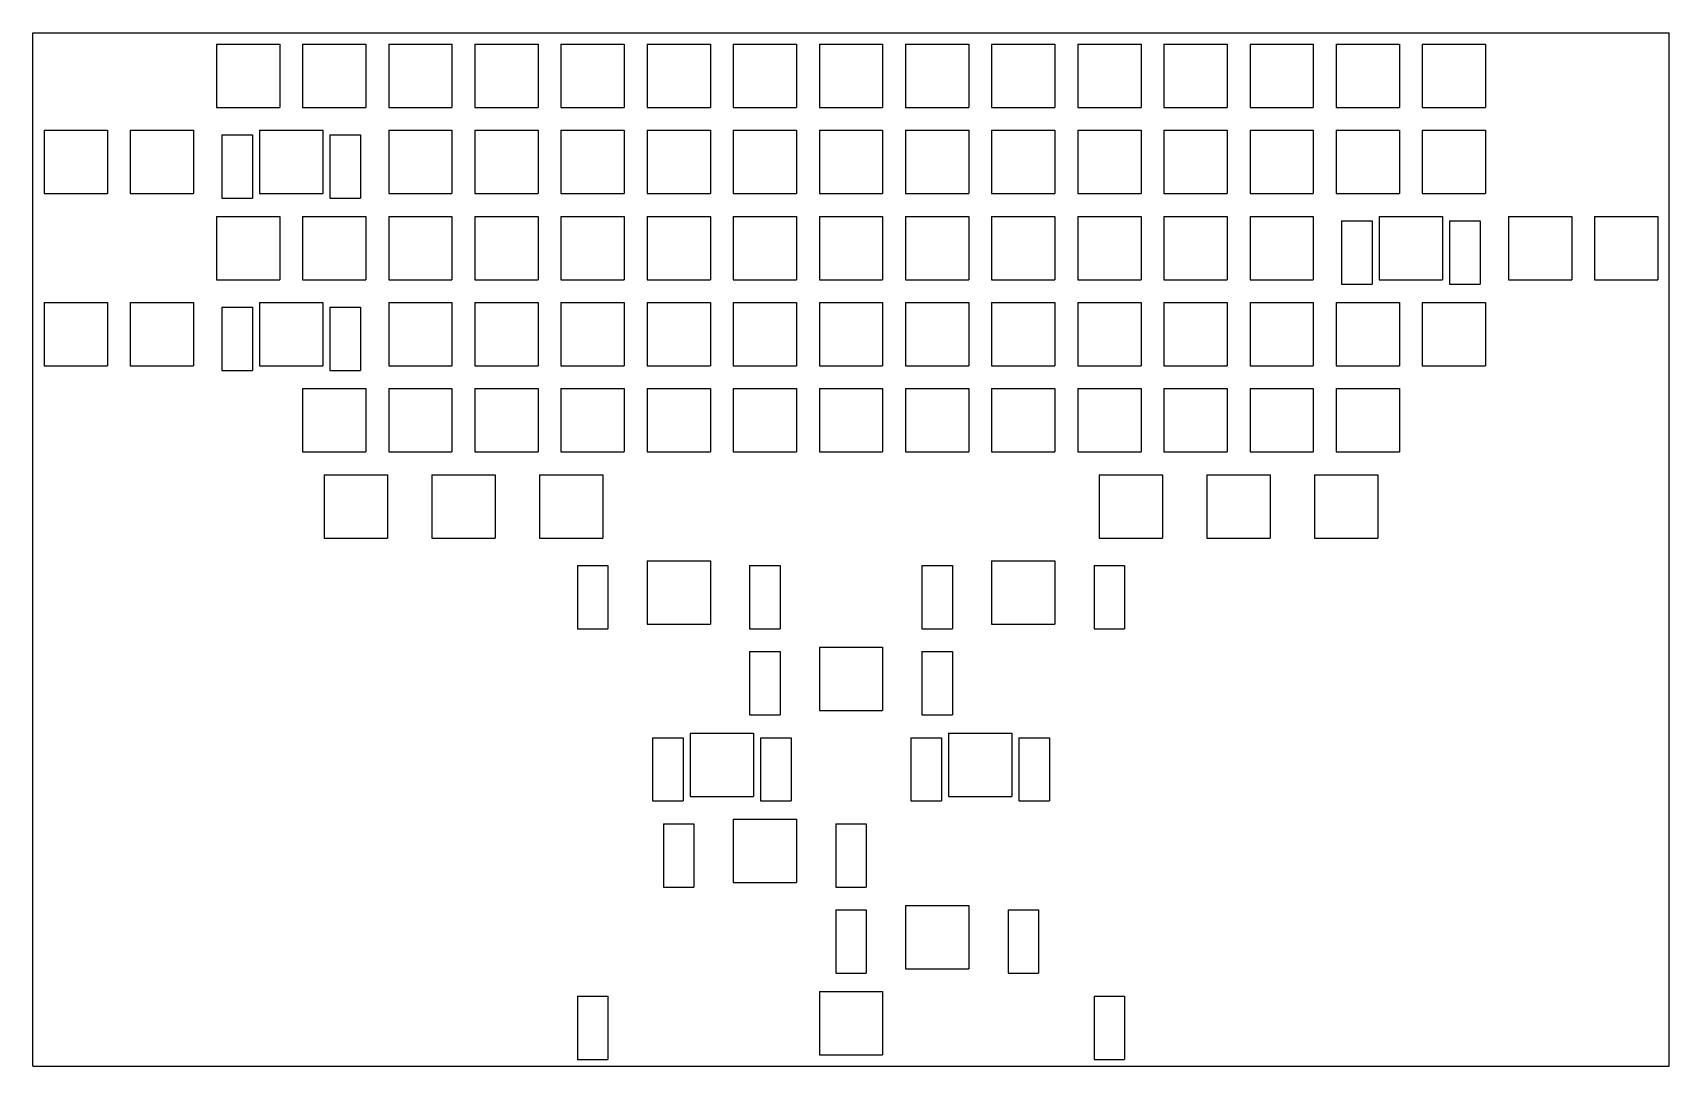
# Model space of a CAD drawing. Header units: millimetres. Extents: x 14 to 376, y -229 to 0.
import ezdxf

# ---------------------------------------------------------------- set-up
doc = ezdxf.new("R2010")
doc.units = ezdxf.units.MM

msp = doc.modelspace()

# ---------------------------------------------------------------- linework, layer by layer
for p, q in [((14.2875, 0), (376.2375, 0)), ((14.2875, -228.6), (14.2875, 0)), ((376.2375, -228.6), (376.2375, 0)), ((54.9125, -2.525), (68.9125, -2.525)), ((54.9125, -2.525), (54.9125, -16.525)), ((68.9125, -2.525), (68.9125, -16.525)), ((73.9625, -2.525), (87.9625, -2.525)), ((73.9625, -2.525), (73.9625, -16.525)), ((87.9625, -2.525), (87.9625, -16.525)), ((93.0125, -2.525), (107.0125, -2.525)), ((93.0125, -2.525), (93.0125, -16.525)), ((107.0125, -2.525), (107.0125, -16.525)), ((112.0625, -2.525), (126.0625, -2.525)), ((112.0625, -2.525), (112.0625, -16.525)), ((126.0625, -2.525), (126.0625, -16.525)), ((131.1125, -2.525), (145.1125, -2.525)), ((131.1125, -2.525), (131.1125, -16.525)), ((145.1125, -2.525), (145.1125, -16.525)), ((150.1625, -2.525), (164.1625, -2.525)), ((150.1625, -2.525), (150.1625, -16.525)), ((164.1625, -2.525), (164.1625, -16.525)), ((169.2125, -2.525), (183.2125, -2.525)), ((169.2125, -2.525), (169.2125, -16.525)), ((183.2125, -2.525), (183.2125, -16.525)), ((188.2625, -2.525), (202.2625, -2.525)), ((188.2625, -2.525), (188.2625, -16.525)), ((202.2625, -2.525), (202.2625, -16.525)), ((207.3125, -2.525), (221.3125, -2.525)), ((207.3125, -2.525), (207.3125, -16.525)), ((221.3125, -2.525), (221.3125, -16.525)), ((226.3625, -2.525), (240.3625, -2.525)), ((226.3625, -2.525), (226.3625, -16.525)), ((240.3625, -2.525), (240.3625, -16.525)), ((245.4125, -2.525), (259.4125, -2.525)), ((245.4125, -2.525), (245.4125, -16.525)), ((259.4125, -2.525), (259.4125, -16.525)), ((264.4625, -2.525), (278.4625, -2.525)), ((264.4625, -2.525), (264.4625, -16.525)), ((278.4625, -2.525), (278.4625, -16.525)), ((283.5125, -2.525), (297.5125, -2.525)), ((283.5125, -2.525), (283.5125, -16.525)), ((297.5125, -2.525), (297.5125, -16.525)), ((302.5625, -2.525), (316.5625, -2.525)), ((302.5625, -2.525), (302.5625, -16.525)), ((316.5625, -2.525), (316.5625, -16.525)), ((321.6125, -2.525), (335.6125, -2.525)), ((321.6125, -2.525), (321.6125, -16.525)), ((335.6125, -2.525), (335.6125, -16.525)), ((54.9125, -16.525), (68.9125, -16.525)), ((73.9625, -16.525), (87.9625, -16.525)), ((93.0125, -16.525), (107.0125, -16.525)), ((112.0625, -16.525), (126.0625, -16.525)), ((131.1125, -16.525), (145.1125, -16.525)), ((150.1625, -16.525), (164.1625, -16.525)), ((169.2125, -16.525), (183.2125, -16.525)), ((188.2625, -16.525), (202.2625, -16.525)), ((207.3125, -16.525), (221.3125, -16.525)), ((226.3625, -16.525), (240.3625, -16.525)), ((245.4125, -16.525), (259.4125, -16.525)), ((264.4625, -16.525), (278.4625, -16.525)), ((283.5125, -16.525), (297.5125, -16.525)), ((302.5625, -16.525), (316.5625, -16.525)), ((321.6125, -16.525), (335.6125, -16.525)), ((16.8125, -21.575), (30.8125, -21.575)), ((16.8125, -21.575), (16.8125, -35.575)), ((30.8125, -21.575), (30.8125, -35.575)), ((35.8625, -21.575), (49.8625, -21.575)), ((35.8625, -21.575), (35.8625, -35.575)), ((49.8625, -21.575), (49.8625, -35.575)), ((64.4375, -21.575), (78.4375, -21.575)), ((64.4375, -21.575), (64.4375, -35.575)), ((78.4375, -21.575), (78.4375, -35.575)), ((93.0125, -21.575), (107.0125, -21.575)), ((93.0125, -21.575), (93.0125, -35.575)), ((107.0125, -21.575), (107.0125, -35.575)), ((112.0625, -21.575), (126.0625, -21.575)), ((112.0625, -21.575), (112.0625, -35.575)), ((126.0625, -21.575), (126.0625, -35.575)), ((131.1125, -21.575), (145.1125, -21.575)), ((131.1125, -21.575), (131.1125, -35.575)), ((145.1125, -21.575), (145.1125, -35.575)), ((150.1625, -21.575), (164.1625, -21.575)), ((150.1625, -21.575), (150.1625, -35.575)), ((164.1625, -21.575), (164.1625, -35.575)), ((169.2125, -21.575), (183.2125, -21.575)), ((169.2125, -21.575), (169.2125, -35.575)), ((183.2125, -21.575), (183.2125, -35.575)), ((188.2625, -21.575), (202.2625, -21.575)), ((188.2625, -21.575), (188.2625, -35.575)), ((202.2625, -21.575), (202.2625, -35.575)), ((207.3125, -21.575), (221.3125, -21.575)), ((207.3125, -21.575), (207.3125, -35.575)), ((221.3125, -21.575), (221.3125, -35.575)), ((226.3625, -21.575), (240.3625, -21.575)), ((226.3625, -21.575), (226.3625, -35.575)), ((240.3625, -21.575), (240.3625, -35.575)), ((245.4125, -21.575), (259.4125, -21.575)), ((245.4125, -21.575), (245.4125, -35.575)), ((259.4125, -21.575), (259.4125, -35.575)), ((264.4625, -21.575), (278.4625, -21.575)), ((264.4625, -21.575), (264.4625, -35.575)), ((278.4625, -21.575), (278.4625, -35.575)), ((283.5125, -21.575), (297.5125, -21.575)), ((283.5125, -21.575), (283.5125, -35.575)), ((297.5125, -21.575), (297.5125, -35.575)), ((302.5625, -21.575), (316.5625, -21.575)), ((302.5625, -21.575), (302.5625, -35.575)), ((316.5625, -21.575), (316.5625, -35.575)), ((321.6125, -21.575), (335.6125, -21.575)), ((321.6125, -21.575), (321.6125, -35.575)), ((335.6125, -21.575), (335.6125, -35.575)), ((56.1245, -22.575), (62.8745, -22.575)), ((56.1245, -22.575), (56.1245, -36.575)), ((62.8745, -22.575), (62.8745, -36.575)), ((80.0005, -22.575), (86.7505, -22.575)), ((80.0005, -22.575), (80.0005, -36.575)), ((86.7505, -22.575), (86.7505, -36.575)), ((16.8125, -35.575), (30.8125, -35.575)), ((35.8625, -35.575), (49.8625, -35.575)), ((64.4375, -35.575), (78.4375, -35.575)), ((93.0125, -35.575), (107.0125, -35.575)), ((112.0625, -35.575), (126.0625, -35.575)), ((131.1125, -35.575), (145.1125, -35.575)), ((150.1625, -35.575), (164.1625, -35.575)), ((169.2125, -35.575), (183.2125, -35.575)), ((188.2625, -35.575), (202.2625, -35.575)), ((207.3125, -35.575), (221.3125, -35.575)), ((226.3625, -35.575), (240.3625, -35.575)), ((245.4125, -35.575), (259.4125, -35.575)), ((264.4625, -35.575), (278.4625, -35.575)), ((283.5125, -35.575), (297.5125, -35.575)), ((302.5625, -35.575), (316.5625, -35.575)), ((321.6125, -35.575), (335.6125, -35.575)), ((56.1245, -36.575), (62.8745, -36.575)), ((80.0005, -36.575), (86.7505, -36.575)), ((54.9125, -40.625), (68.9125, -40.625)), ((54.9125, -40.625), (54.9125, -54.625)), ((68.9125, -40.625), (68.9125, -54.625)), ((73.9625, -40.625), (87.9625, -40.625)), ((73.9625, -40.625), (73.9625, -54.625)), ((87.9625, -40.625), (87.9625, -54.625)), ((93.0125, -40.625), (107.0125, -40.625)), ((93.0125, -40.625), (93.0125, -54.625)), ((107.0125, -40.625), (107.0125, -54.625)), ((112.0625, -40.625), (126.0625, -40.625)), ((112.0625, -40.625), (112.0625, -54.625)), ((126.0625, -40.625), (126.0625, -54.625)), ((131.1125, -40.625), (145.1125, -40.625)), ((131.1125, -40.625), (131.1125, -54.625)), ((145.1125, -40.625), (145.1125, -54.625)), ((150.1625, -40.625), (164.1625, -40.625)), ((150.1625, -40.625), (150.1625, -54.625)), ((164.1625, -40.625), (164.1625, -54.625)), ((169.2125, -40.625), (183.2125, -40.625)), ((169.2125, -40.625), (169.2125, -54.625)), ((183.2125, -40.625), (183.2125, -54.625)), ((188.2625, -40.625), (202.2625, -40.625)), ((188.2625, -40.625), (188.2625, -54.625)), ((202.2625, -40.625), (202.2625, -54.625)), ((207.3125, -40.625), (221.3125, -40.625)), ((207.3125, -40.625), (207.3125, -54.625)), ((221.3125, -40.625), (221.3125, -54.625)), ((226.3625, -40.625), (240.3625, -40.625)), ((226.3625, -40.625), (226.3625, -54.625)), ((240.3625, -40.625), (240.3625, -54.625)), ((245.4125, -40.625), (259.4125, -40.625)), ((245.4125, -40.625), (245.4125, -54.625)), ((259.4125, -40.625), (259.4125, -54.625)), ((264.4625, -40.625), (278.4625, -40.625)), ((264.4625, -40.625), (264.4625, -54.625)), ((278.4625, -40.625), (278.4625, -54.625)), ((283.5125, -40.625), (297.5125, -40.625)), ((283.5125, -40.625), (283.5125, -54.625)), ((297.5125, -40.625), (297.5125, -54.625)), ((303.7745, -41.625), (310.5245, -41.625)), ((303.7745, -41.625), (303.7745, -55.625)), ((310.5245, -41.625), (310.5245, -55.625)), ((312.0875, -40.625), (326.0875, -40.625)), ((312.0875, -40.625), (312.0875, -54.625)), ((326.0875, -40.625), (326.0875, -54.625)), ((327.6505, -41.625), (334.4005, -41.625)), ((327.6505, -41.625), (327.6505, -55.625)), ((334.4005, -41.625), (334.4005, -55.625)), ((340.6625, -40.625), (354.6625, -40.625)), ((340.6625, -40.625), (340.6625, -54.625)), ((354.6625, -40.625), (354.6625, -54.625)), ((359.7125, -40.625), (373.7125, -40.625)), ((359.7125, -40.625), (359.7125, -54.625)), ((373.7125, -40.625), (373.7125, -54.625)), ((54.9125, -54.625), (68.9125, -54.625)), ((73.9625, -54.625), (87.9625, -54.625)), ((93.0125, -54.625), (107.0125, -54.625)), ((112.0625, -54.625), (126.0625, -54.625)), ((131.1125, -54.625), (145.1125, -54.625)), ((150.1625, -54.625), (164.1625, -54.625)), ((169.2125, -54.625), (183.2125, -54.625)), ((188.2625, -54.625), (202.2625, -54.625)), ((207.3125, -54.625), (221.3125, -54.625)), ((226.3625, -54.625), (240.3625, -54.625)), ((245.4125, -54.625), (259.4125, -54.625)), ((264.4625, -54.625), (278.4625, -54.625)), ((283.5125, -54.625), (297.5125, -54.625)), ((303.7745, -55.625), (310.5245, -55.625)), ((312.0875, -54.625), (326.0875, -54.625)), ((327.6505, -55.625), (334.4005, -55.625)), ((340.6625, -54.625), (354.6625, -54.625)), ((359.7125, -54.625), (373.7125, -54.625)), ((16.8125, -59.675), (30.8125, -59.675)), ((16.8125, -59.675), (16.8125, -73.675)), ((30.8125, -59.675), (30.8125, -73.675)), ((35.8625, -59.675), (49.8625, -59.675)), ((35.8625, -59.675), (35.8625, -73.675)), ((49.8625, -59.675), (49.8625, -73.675)), ((56.1245, -60.675), (62.8745, -60.675)), ((56.1245, -60.675), (56.1245, -74.675)), ((62.8745, -60.675), (62.8745, -74.675)), ((64.4375, -59.675), (78.4375, -59.675)), ((64.4375, -59.675), (64.4375, -73.675)), ((78.4375, -59.675), (78.4375, -73.675)), ((80.0005, -60.675), (86.7505, -60.675)), ((80.0005, -60.675), (80.0005, -74.675)), ((86.7505, -60.675), (86.7505, -74.675)), ((93.0125, -59.675), (107.0125, -59.675)), ((93.0125, -59.675), (93.0125, -73.675)), ((107.0125, -59.675), (107.0125, -73.675)), ((112.0625, -59.675), (126.0625, -59.675)), ((112.0625, -59.675), (112.0625, -73.675)), ((126.0625, -59.675), (126.0625, -73.675)), ((131.1125, -59.675), (145.1125, -59.675)), ((131.1125, -59.675), (131.1125, -73.675)), ((145.1125, -59.675), (145.1125, -73.675)), ((150.1625, -59.675), (164.1625, -59.675)), ((150.1625, -59.675), (150.1625, -73.675)), ((164.1625, -59.675), (164.1625, -73.675)), ((169.2125, -59.675), (183.2125, -59.675)), ((169.2125, -59.675), (169.2125, -73.675)), ((183.2125, -59.675), (183.2125, -73.675)), ((188.2625, -59.675), (202.2625, -59.675)), ((188.2625, -59.675), (188.2625, -73.675)), ((202.2625, -59.675), (202.2625, -73.675)), ((207.3125, -59.675), (221.3125, -59.675)), ((207.3125, -59.675), (207.3125, -73.675)), ((221.3125, -59.675), (221.3125, -73.675)), ((226.3625, -59.675), (240.3625, -59.675)), ((226.3625, -59.675), (226.3625, -73.675)), ((240.3625, -59.675), (240.3625, -73.675)), ((245.4125, -59.675), (259.4125, -59.675)), ((245.4125, -59.675), (245.4125, -73.675)), ((259.4125, -59.675), (259.4125, -73.675)), ((264.4625, -59.675), (278.4625, -59.675)), ((264.4625, -59.675), (264.4625, -73.675)), ((278.4625, -59.675), (278.4625, -73.675)), ((283.5125, -59.675), (297.5125, -59.675)), ((283.5125, -59.675), (283.5125, -73.675)), ((297.5125, -59.675), (297.5125, -73.675)), ((302.5625, -59.675), (316.5625, -59.675)), ((302.5625, -59.675), (302.5625, -73.675)), ((316.5625, -59.675), (316.5625, -73.675)), ((321.6125, -59.675), (335.6125, -59.675)), ((321.6125, -59.675), (321.6125, -73.675)), ((335.6125, -59.675), (335.6125, -73.675)), ((16.8125, -73.675), (30.8125, -73.675)), ((35.8625, -73.675), (49.8625, -73.675)), ((56.1245, -74.675), (62.8745, -74.675)), ((64.4375, -73.675), (78.4375, -73.675)), ((80.0005, -74.675), (86.7505, -74.675)), ((93.0125, -73.675), (107.0125, -73.675)), ((112.0625, -73.675), (126.0625, -73.675)), ((131.1125, -73.675), (145.1125, -73.675)), ((150.1625, -73.675), (164.1625, -73.675)), ((169.2125, -73.675), (183.2125, -73.675)), ((188.2625, -73.675), (202.2625, -73.675)), ((207.3125, -73.675), (221.3125, -73.675)), ((226.3625, -73.675), (240.3625, -73.675)), ((245.4125, -73.675), (259.4125, -73.675)), ((264.4625, -73.675), (278.4625, -73.675)), ((283.5125, -73.675), (297.5125, -73.675)), ((302.5625, -73.675), (316.5625, -73.675)), ((321.6125, -73.675), (335.6125, -73.675)), ((73.9625, -78.725), (87.9625, -78.725)), ((73.9625, -78.725), (73.9625, -92.725)), ((87.9625, -78.725), (87.9625, -92.725)), ((93.0125, -78.725), (107.0125, -78.725)), ((93.0125, -78.725), (93.0125, -92.725)), ((107.0125, -78.725), (107.0125, -92.725)), ((112.0625, -78.725), (126.0625, -78.725)), ((112.0625, -78.725), (112.0625, -92.725)), ((126.0625, -78.725), (126.0625, -92.725)), ((131.1125, -78.725), (145.1125, -78.725)), ((131.1125, -78.725), (131.1125, -92.725)), ((145.1125, -78.725), (145.1125, -92.725)), ((150.1625, -78.725), (164.1625, -78.725)), ((150.1625, -78.725), (150.1625, -92.725)), ((164.1625, -78.725), (164.1625, -92.725)), ((169.2125, -78.725), (183.2125, -78.725)), ((169.2125, -78.725), (169.2125, -92.725)), ((183.2125, -78.725), (183.2125, -92.725)), ((188.2625, -78.725), (202.2625, -78.725)), ((188.2625, -78.725), (188.2625, -92.725)), ((202.2625, -78.725), (202.2625, -92.725)), ((207.3125, -78.725), (221.3125, -78.725)), ((207.3125, -78.725), (207.3125, -92.725)), ((221.3125, -78.725), (221.3125, -92.725)), ((226.3625, -78.725), (240.3625, -78.725)), ((226.3625, -78.725), (226.3625, -92.725)), ((240.3625, -78.725), (240.3625, -92.725)), ((245.4125, -78.725), (259.4125, -78.725)), ((245.4125, -78.725), (245.4125, -92.725)), ((259.4125, -78.725), (259.4125, -92.725)), ((264.4625, -78.725), (278.4625, -78.725)), ((264.4625, -78.725), (264.4625, -92.725)), ((278.4625, -78.725), (278.4625, -92.725)), ((283.5125, -78.725), (297.5125, -78.725)), ((283.5125, -78.725), (283.5125, -92.725)), ((297.5125, -78.725), (297.5125, -92.725)), ((302.5625, -78.725), (316.5625, -78.725)), ((302.5625, -78.725), (302.5625, -92.725)), ((316.5625, -78.725), (316.5625, -92.725)), ((73.9625, -92.725), (87.9625, -92.725)), ((93.0125, -92.725), (107.0125, -92.725)), ((112.0625, -92.725), (126.0625, -92.725)), ((131.1125, -92.725), (145.1125, -92.725)), ((150.1625, -92.725), (164.1625, -92.725)), ((169.2125, -92.725), (183.2125, -92.725)), ((188.2625, -92.725), (202.2625, -92.725)), ((207.3125, -92.725), (221.3125, -92.725)), ((226.3625, -92.725), (240.3625, -92.725)), ((245.4125, -92.725), (259.4125, -92.725)), ((264.4625, -92.725), (278.4625, -92.725)), ((283.5125, -92.725), (297.5125, -92.725)), ((302.5625, -92.725), (316.5625, -92.725)), ((78.725, -97.775), (92.725, -97.775)), ((78.725, -97.775), (78.725, -111.775)), ((92.725, -97.775), (92.725, -111.775)), ((102.5375, -97.775), (116.5375, -97.775)), ((102.5375, -97.775), (102.5375, -111.775)), ((116.5375, -97.775), (116.5375, -111.775)), ((126.35, -97.775), (140.35, -97.775)), ((126.35, -97.775), (126.35, -111.775)), ((140.35, -97.775), (140.35, -111.775)), ((250.175, -97.775), (264.175, -97.775)), ((250.175, -97.775), (250.175, -111.775)), ((264.175, -97.775), (264.175, -111.775)), ((273.9875, -97.775), (287.9875, -97.775)), ((273.9875, -97.775), (273.9875, -111.775)), ((287.9875, -97.775), (287.9875, -111.775)), ((297.8, -97.775), (311.8, -97.775)), ((297.8, -97.775), (297.8, -111.775)), ((311.8, -97.775), (311.8, -111.775)), ((78.725, -111.775), (92.725, -111.775)), ((102.5375, -111.775), (116.5375, -111.775)), ((126.35, -111.775), (140.35, -111.775)), ((250.175, -111.775), (264.175, -111.775)), ((273.9875, -111.775), (287.9875, -111.775)), ((297.8, -111.775), (311.8, -111.775)), ((134.7375, -117.825), (141.4875, -117.825)), ((134.7375, -117.825), (134.7375, -131.825)), ((141.4875, -117.825), (141.4875, -131.825)), ((150.1625, -116.825), (164.1625, -116.825)), ((150.1625, -116.825), (150.1625, -130.825)), ((164.1625, -116.825), (164.1625, -130.825)), ((172.8375, -117.825), (179.5875, -117.825)), ((172.8375, -117.825), (172.8375, -131.825)), ((179.5875, -117.825), (179.5875, -131.825)), ((210.9375, -117.825), (217.6875, -117.825)), ((210.9375, -117.825), (210.9375, -131.825)), ((217.6875, -117.825), (217.6875, -131.825)), ((226.3625, -116.825), (240.3625, -116.825)), ((226.3625, -116.825), (226.3625, -130.825)), ((240.3625, -116.825), (240.3625, -130.825)), ((249.0375, -117.825), (255.7875, -117.825)), ((249.0375, -117.825), (249.0375, -131.825)), ((255.7875, -117.825), (255.7875, -131.825)), ((134.7375, -131.825), (141.4875, -131.825)), ((150.1625, -130.825), (164.1625, -130.825)), ((172.8375, -131.825), (179.5875, -131.825)), ((210.9375, -131.825), (217.6875, -131.825)), ((226.3625, -130.825), (240.3625, -130.825)), ((249.0375, -131.825), (255.7875, -131.825)), ((172.8375, -136.875), (179.5875, -136.875)), ((172.8375, -136.875), (172.8375, -150.875)), ((179.5875, -136.875), (179.5875, -150.875)), ((188.2625, -135.875), (202.2625, -135.875)), ((188.2625, -135.875), (188.2625, -149.875)), ((202.2625, -135.875), (202.2625, -149.875)), ((210.9375, -136.875), (217.6875, -136.875)), ((210.9375, -136.875), (210.9375, -150.875)), ((217.6875, -136.875), (217.6875, -150.875)), ((172.8375, -150.875), (179.5875, -150.875)), ((188.2625, -149.875), (202.2625, -149.875)), ((210.9375, -150.875), (217.6875, -150.875)), ((159.6875, -154.925), (173.6875, -154.925)), ((159.6875, -154.925), (159.6875, -168.925)), ((173.6875, -154.925), (173.6875, -168.925)), ((216.8375, -154.925), (230.8375, -154.925)), ((216.8375, -154.925), (216.8375, -168.925)), ((230.8375, -154.925), (230.8375, -168.925)), ((151.3745, -155.925), (158.1245, -155.925)), ((151.3745, -155.925), (151.3745, -169.925)), ((158.1245, -155.925), (158.1245, -169.925)), ((175.2505, -155.925), (182.0005, -155.925)), ((175.2505, -155.925), (175.2505, -169.925)), ((182.0005, -155.925), (182.0005, -169.925)), ((208.5245, -155.925), (215.2745, -155.925)), ((208.5245, -155.925), (208.5245, -169.925)), ((215.2745, -155.925), (215.2745, -169.925)), ((232.4005, -155.925), (239.1505, -155.925)), ((232.4005, -155.925), (232.4005, -169.925)), ((239.1505, -155.925), (239.1505, -169.925)), ((151.3745, -169.925), (158.1245, -169.925)), ((159.6875, -168.925), (173.6875, -168.925)), ((175.2505, -169.925), (182.0005, -169.925)), ((208.5245, -169.925), (215.2745, -169.925)), ((216.8375, -168.925), (230.8375, -168.925)), ((232.4005, -169.925), (239.1505, -169.925)), ((153.7875, -174.975), (160.5375, -174.975)), ((153.7875, -174.975), (153.7875, -188.975)), ((160.5375, -174.975), (160.5375, -188.975)), ((169.2125, -173.975), (183.2125, -173.975)), ((169.2125, -173.975), (169.2125, -187.975)), ((183.2125, -173.975), (183.2125, -187.975)), ((191.8875, -174.975), (198.6375, -174.975)), ((191.8875, -174.975), (191.8875, -188.975)), ((198.6375, -174.975), (198.6375, -188.975)), ((169.2125, -187.975), (183.2125, -187.975)), ((153.7875, -188.975), (160.5375, -188.975)), ((191.8875, -188.975), (198.6375, -188.975)), ((191.8875, -194.025), (198.6375, -194.025)), ((191.8875, -194.025), (191.8875, -208.025)), ((198.6375, -194.025), (198.6375, -208.025)), ((207.3125, -193.025), (221.3125, -193.025)), ((207.3125, -193.025), (207.3125, -207.025)), ((221.3125, -193.025), (221.3125, -207.025)), ((229.9875, -194.025), (236.7375, -194.025)), ((229.9875, -194.025), (229.9875, -208.025)), ((236.7375, -194.025), (236.7375, -208.025)), ((191.8875, -208.025), (198.6375, -208.025)), ((207.3125, -207.025), (221.3125, -207.025)), ((229.9875, -208.025), (236.7375, -208.025)), ((134.7375, -213.075), (141.4875, -213.075)), ((134.7375, -213.075), (134.7375, -227.075)), ((141.4875, -213.075), (141.4875, -227.075)), ((188.2625, -212.075), (202.2625, -212.075)), ((188.2625, -212.075), (188.2625, -226.075)), ((202.2625, -212.075), (202.2625, -226.075)), ((249.0375, -213.075), (255.7875, -213.075)), ((249.0375, -213.075), (249.0375, -227.075)), ((255.7875, -213.075), (255.7875, -227.075)), ((134.7375, -227.075), (141.4875, -227.075)), ((188.2625, -226.075), (202.2625, -226.075)), ((249.0375, -227.075), (255.7875, -227.075)), ((14.2875, -228.6), (376.2375, -228.6))]:
    msp.add_line(p, q)

doc.saveas('drawing.dxf')
